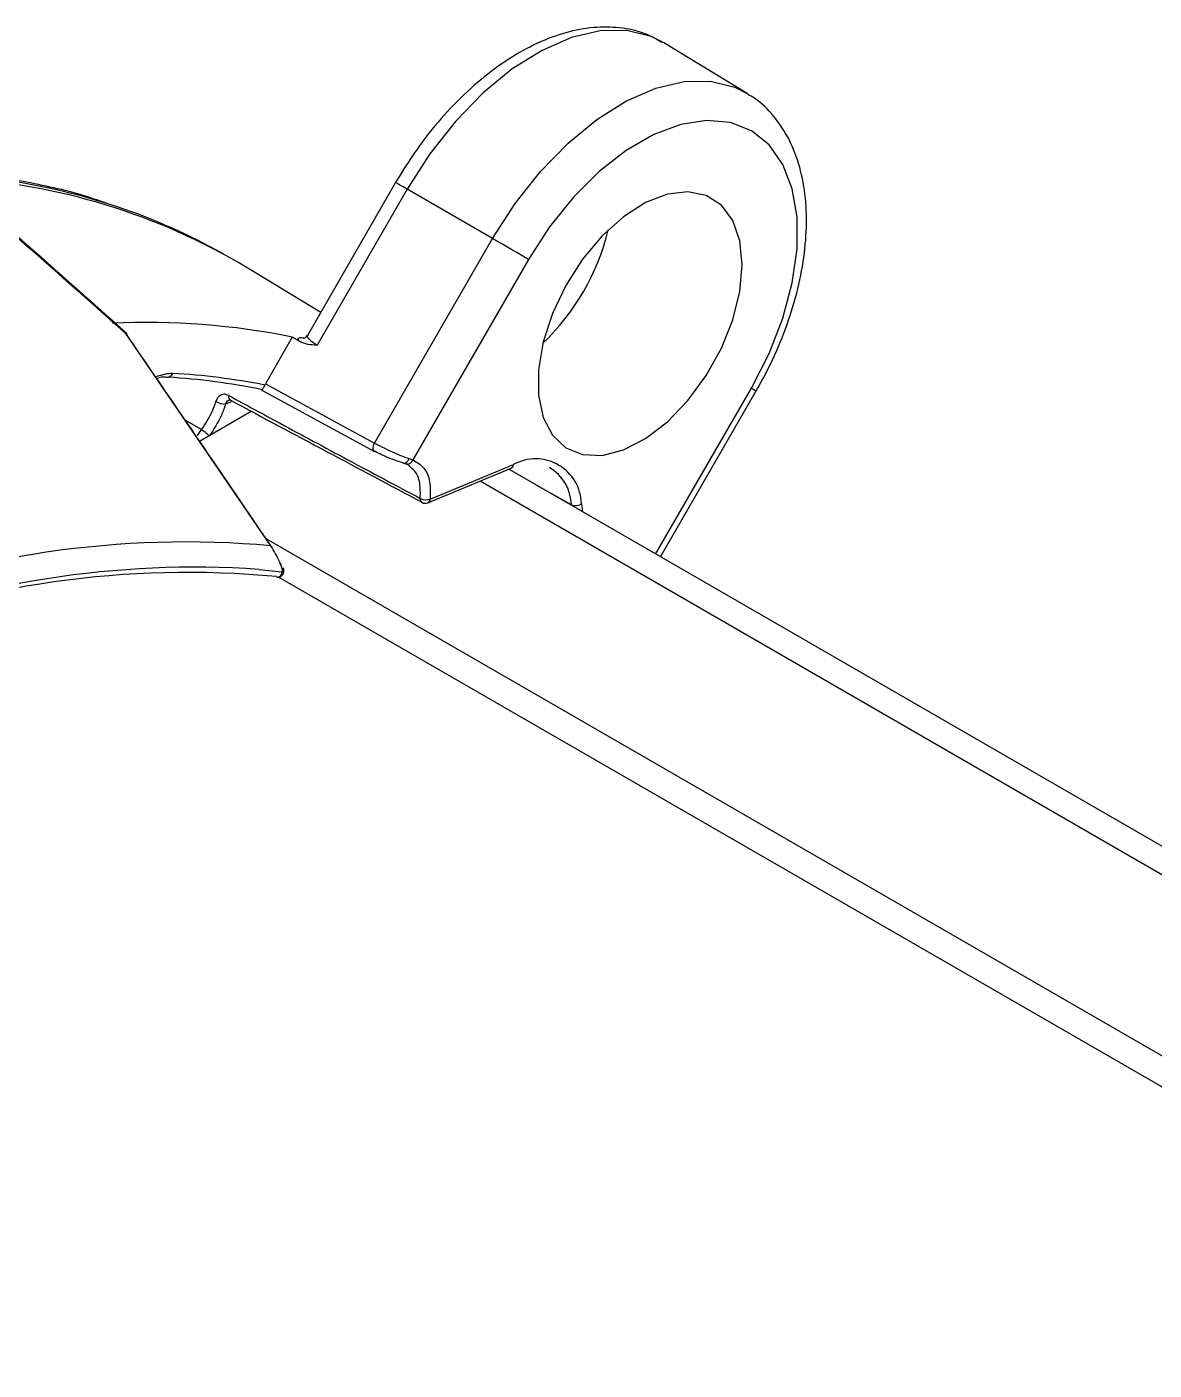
# Model space of a CAD drawing. Extents: x 7 to 135, y 1 to 99.
# Drawn here: x 84.698 to 87.049, y 22.835 to 25.635 of the extents above; entities that cross this region are included whole.
import ezdxf

# ---------------------------------------------------------------- set-up
doc = ezdxf.new("R2010")
doc.units = 0
doc.header["$MEASUREMENT"] = 0
doc.layers.add('OBJECT', color=7, linetype='CONTINUOUS')

msp = doc.modelspace()

# ---------------------------------------------------------------- linework, layer by layer
at = {"layer": 'OBJECT'}
for p, q in [((86.2, 25.4966), (86.0261, 25.602)), ((85.4671, 25.3106), (85.2833, 24.9921)), ((85.491, 25.2968), (85.3034, 24.9719)), ((85.6692, 25.1939), (85.491, 25.2968)), ((85.4232, 24.7677), (85.6692, 25.1939)), ((85.1092, 25.1611), (85.0937, 25.1695)), ((85.7445, 25.1505), (85.5031, 24.7324)), ((85.311, 25.0401), (85.1554, 25.1344)), ((84.9028, 24.9981), (85.2077, 24.5514)), ((85.2518, 24.9885), (85.1957, 24.8914)), ((85.2674, 24.9791), (85.2518, 24.9885)), ((85.187, 24.8788), (85.4233, 24.7503)), ((85.1943, 24.8886), (85.1957, 24.8914)), ((85.1957, 24.8914), (85.4232, 24.7677)), ((86.0093, 24.5362), (86.209, 24.8822)), ((86.0193, 24.5304), (86.219, 24.8764)), ((85.1243, 24.8537), (85.1127, 24.8489)), ((85.0626, 24.7956), (85.0273, 24.8158)), ((85.0584, 24.7718), (85.1662, 24.834)), ((85.0538, 24.7834), (85.0626, 24.7956)), ((85.4247, 24.7498), (85.4233, 24.7503)), ((85.4953, 24.7353), (85.5031, 24.7324)), ((85.5346, 24.6432), (85.7078, 24.7151)), ((85.5394, 24.651), (85.7127, 24.7229)), ((93.8649, 20.0012), (85.7029, 24.7131)), ((93.8418, 19.9554), (85.6432, 24.6883)), ((85.8337, 24.6391), (85.7617, 24.6791)), ((85.8546, 24.6409), (85.8568, 24.6242)), ((85.8339, 24.6374), (85.8337, 24.6391)), ((93.7136, 19.6519), (85.1972, 24.5683)), ((85.1826, 24.5044), (85.23, 24.4994)), ((85.2257, 24.5184), (85.2283, 24.5124)), ((93.6951, 19.5977), (85.2232, 24.4884))]:
    msp.add_line(p, q, dxfattribs=at)
at = {"layer": 'OBJECT', "flags": 128}
for points in [[(86.0261, 25.602), (86, 25.615), (85.9494, 25.6275), (85.8936, 25.6268), (85.8341, 25.6129), (85.7725, 25.5862), (85.7104, 25.5474), (85.6496, 25.4975), (85.5917, 25.4381), (85.5384, 25.3705), (85.491, 25.2968)], [(85.6692, 25.1939), (85.7162, 25.267), (85.7692, 25.334), (85.8266, 25.393), (85.8868, 25.4424), (85.9484, 25.4809), (86.0095, 25.5074), (86.0686, 25.5212), (86.1239, 25.5219), (86.1741, 25.5095), (86.2015, 25.4956)], [(86.209, 24.8822), (86.2458, 24.9541), (86.2745, 25.0279), (86.294, 25.1013), (86.304, 25.1722), (86.304, 25.2383), (86.294, 25.2977), (86.2745, 25.3485), (86.2458, 25.3892), (86.209, 25.4186), (86.1652, 25.4358), (86.1156, 25.4403), (86.0618, 25.4318), (86.0054, 25.4107), (85.9481, 25.3777), (85.8917, 25.3337), (85.8379, 25.28), (85.7883, 25.2183), (85.7445, 25.1505)], [(85.491, 25.2968), (85.4827, 25.3016), (85.4759, 25.3055), (85.471, 25.3084), (85.468, 25.3101), (85.4671, 25.3106)], [(86.19, 25.1394), (86.185, 25.1895), (86.1703, 25.2314), (86.1465, 25.2633), (86.1148, 25.2837), (86.0766, 25.2915), (86.0338, 25.2865), (85.9883, 25.2689), (85.9423, 25.2394), (85.8978, 25.1995), (85.8571, 25.1511), (85.822, 25.0963), (85.7941, 25.0378), (85.7747, 24.9783), (85.7648, 24.9206), (85.7648, 24.8673), (85.7747, 24.8211), (85.7941, 24.7839), (85.822, 24.7576), (85.8571, 24.7435), (85.8978, 24.742), (85.9423, 24.7534), (85.9883, 24.7771), (86.0338, 24.812), (86.0766, 24.8565), (86.1148, 24.9084), (86.1465, 24.9653), (86.1703, 25.0247), (86.185, 25.0836), (86.19, 25.1394)], [(85.7445, 25.1505), (85.7376, 25.1545), (85.7292, 25.1593), (85.7198, 25.1647), (85.7096, 25.1706), (85.6991, 25.1767), (85.6886, 25.1828), (85.6785, 25.1886), (85.6692, 25.1939)], [(86.209, 24.8822), (86.2143, 24.8792), (86.2176, 24.8772), (86.219, 24.8764), (86.219, 24.8764)], [(85.4233, 24.7503), (85.423, 24.7505), (85.4216, 24.7519), (85.4207, 24.7537), (85.4202, 24.7561), (85.4202, 24.7588), (85.4208, 24.7618), (85.4218, 24.7648), (85.4232, 24.7677)], [(85.5186, 24.6523), (85.5186, 24.6498), (85.5189, 24.6477), (85.5197, 24.6459), (85.5208, 24.6446), (85.5218, 24.6438), (85.5221, 24.6437), (85.5223, 24.6436)], [(85.2185, 24.4891), (85.2205, 24.4884), (85.2208, 24.4883)]]:
    msp.add_lwpolyline(points, dxfattribs=at)
at = {"layer": 'OBJECT'}
for centre, radius, start, end in [((84.4466, 23.9312), 1.3999, 72.2103, 86.4521), ((84.4754, 23.9958), 1.3261, 59.1534, 86.8165), ((84.4842, 24.0579), 1.2678, 61.2629, 72.0772), ((85.439, 25.3268), 0.4853, 313.6538, 346.3516), ((84.9486, 23.4967), 1.5223, 78.5138, 92.7317), ((84.9069, 23.5043), 1.4032, 78.5012, 86.4929), ((84.9214, 23.5011), 1.4141, 78.8728, 86.738), ((85.1277, 24.8642), 0.00866, 164.0606, 233.1926), ((85.1129, 24.8904), 0.0415, 240.6593, 269.7031), ((85.491, 24.7369), 0.0129, 247.2575, 339.5297), ((85.7588, 24.6389), 0.0958, 1.2147, 118.7747), ((85.7037, 24.7231), 0.00896, 297.2136, 358.4999), ((85.7382, 24.6353), 0.0956, 2.312, 58.5244), ((85.5305, 24.6753), 0.0259, 242.7139, 290.2182), ((85.5288, 24.6571), 0.015, 242.1977, 292.5383), ((85.5305, 24.6512), 0.00896, 297.2085, 358.5051), ((85.8427, 24.6578), 0.0207, 244.3695, 305.194), ((85.0302, 22.5649), 1.9965, 84.9111, 111.8773), ((85.0489, 22.5215), 1.9874, 86.1451, 111.7101), ((85.2283, 24.4975), 0.00532, 340.9542, 43.7957), ((85.0326, 22.5403), 1.9577, 84.5512, 111.7882), ((85.2203, 24.4981), 0.00974, 272.9479, 8.0811)]:
    msp.add_arc(centre, radius, start, end, dxfattribs=at)
for points, knots in [([(86.0213, 25.6029), (86.0135, 25.6078), (85.9909, 25.6218), (85.9473, 25.6328), (85.8933, 25.6365), (85.8364, 25.6284), (85.7776, 25.6092), (85.7178, 25.5789), (85.6587, 25.5381), (85.6017, 25.488), (85.5486, 25.4299), (85.5033, 25.3702), (85.4782, 25.3288), (85.4671, 25.3106)], [0, 0, 0, 0, 0.04818, 0.139181, 0.230506, 0.324172, 0.420936, 0.520175, 0.62063, 0.721202, 0.821512, 0.921561, 1, 1, 1, 1]), ([(86.219, 24.8764), (86.226, 24.8889), (86.2461, 24.925), (86.2741, 24.9871), (86.2997, 25.0618), (86.3168, 25.1364), (86.3248, 25.2092), (86.3231, 25.2789), (86.3113, 25.3435), (86.2894, 25.4014), (86.257, 25.4495), (86.2268, 25.4808), (86.206, 25.4917), (86.2013, 25.4942)], [0, 0, 0, 0, 0.053958, 0.155536, 0.257402, 0.359677, 0.462542, 0.566094, 0.670129, 0.773482, 0.874392, 0.971508, 1, 1, 1, 1]), ([(84.4203, 25.4248), (84.5022, 25.3534), (84.6663, 25.2105), (84.8267, 25.0676), (84.907, 24.9961)], [0, 0, 0, 0, 0.499672, 1, 1, 1, 1]), ([(84.9061, 24.9944), (84.8989, 25.0008), (84.8629, 25.0329), (84.7028, 25.1753), (84.5468, 25.3112), (84.4203, 25.4215)], [0, 0, 0, 0, 0.04519, 0.225955, 1, 1, 1, 1]), ([(84.8635, 25.2676), (84.8534, 25.2712), (84.8028, 25.2895), (84.7064, 25.3106), (84.6037, 25.3288), (84.5418, 25.3321), (84.5253, 25.333)], [0, 0, 0, 0, 0.095899, 0.477703, 0.860508, 1, 1, 1, 1]), ([(84.907, 24.9961), (84.9072, 24.9962), (84.9076, 24.9962), (84.9067, 24.9951), (84.9061, 24.9944), (84.9061, 24.9944)], [0, 0, 0, 0, 0.487819, 0.979721, 1, 1, 1, 1]), ([(85.2073, 24.5535), (85.2017, 24.5617), (85.1738, 24.6028), (85.1098, 24.6969), (85.0148, 24.8355), (84.9423, 24.9414), (84.9061, 24.9944)], [0, 0, 0, 0, 0.055718, 0.278597, 0.63943, 1, 1, 1, 1]), ([(85.2674, 24.9791), (85.2658, 24.9813), (85.2624, 24.9857), (85.2656, 24.9885), (85.2733, 24.9872), (85.2768, 24.9866)], [0, 0, 0, 0, 0.341275, 0.709371, 1, 1, 1, 1]), ([(85.3034, 24.9719), (85.3033, 24.9719), (85.2968, 24.972), (85.284, 24.9721), (85.2728, 24.9768), (85.2674, 24.9791)], [0, 0, 0, 0, 0.00714, 0.518593, 1, 1, 1, 1]), ([(85.2831, 24.9924), (85.2821, 24.9909), (85.2801, 24.9878), (85.2765, 24.9864), (85.2751, 24.9863), (85.2754, 24.9863), (85.2755, 24.9863)], [0, 0, 0, 0, 0.3095727, 0.6404087, 0.9438569, 1, 1, 1, 1]), ([(85.2839, 24.9918), (85.2835, 24.9915), (85.2818, 24.9904), (85.2851, 24.9855), (85.2926, 24.9788), (85.3003, 24.9739), (85.3034, 24.9719)], [0, 0, 0, 0, 0.097144, 0.439933, 0.778298, 1, 1, 1, 1]), ([(84.966, 24.9055), (84.9769, 24.9092), (84.9894, 24.9134), (85.0005, 24.913), (85.0019, 24.9129)], [0, 0, 0, 0, 0.877095, 1, 1, 1, 1]), ([(84.9864, 24.9052), (84.9864, 24.9052), (84.9852, 24.9053), (84.9796, 24.9055), (84.9733, 24.9035), (84.9684, 24.9019)], [0, 0, 0, 0, 0.000088, 0.217641, 1, 1, 1, 1]), ([(85.0019, 24.9129), (85.0011, 24.9112), (84.9994, 24.9079), (84.9954, 24.9047), (84.9907, 24.9036), (84.9878, 24.9047), (84.9864, 24.9052)], [0, 0, 0, 0, 0.249997, 0.499985, 0.74998, 1, 1, 1, 1]), ([(85.1194, 24.8666), (85.1179, 24.8673), (85.1139, 24.8691), (85.1076, 24.8697), (85.1012, 24.8674), (85.0958, 24.8622), (85.0936, 24.8569), (85.0926, 24.8542)], [0, 0, 0, 0, 0.142745, 0.36564, 0.581614, 0.793682, 1, 1, 1, 1]), ([(85.1194, 24.8666), (85.155, 24.8473), (85.2372, 24.8029), (85.3699, 24.7313), (85.4678, 24.6793), (85.5186, 24.6523)], [0, 0, 0, 0, 0.268408, 0.619997, 1, 1, 1, 1]), ([(85.1943, 24.8886), (85.1938, 24.8874), (85.1927, 24.885), (85.1909, 24.8819), (85.1891, 24.8794), (85.1877, 24.8784), (85.1872, 24.8789), (85.1871, 24.879)], [0, 0, 0, 0, 0.16615, 0.331499, 0.565917, 0.888371, 1, 1, 1, 1]), ([(85.0626, 24.7956), (85.0626, 24.7956), (85.0708, 24.8075), (85.0831, 24.8268), (85.0902, 24.8472), (85.0926, 24.8542)], [0, 0, 0, 0, 0.000037, 0.656823, 1, 1, 1, 1]), ([(85.1127, 24.8489), (85.11, 24.841), (85.102, 24.8179), (85.0881, 24.7967), (85.0789, 24.7828)], [0, 0, 0, 0, 0.3431641, 1, 1, 1, 1]), ([(85.1127, 24.8489), (85.1136, 24.8505), (85.1153, 24.8536), (85.1181, 24.8567), (85.1201, 24.8575), (85.1208, 24.8577)], [0, 0, 0, 0, 0.400214, 0.784249, 1, 1, 1, 1]), ([(85.1207, 24.8579), (85.1207, 24.8579), (85.1205, 24.8578), (85.1213, 24.8581), (85.1224, 24.8573), (85.1226, 24.8572)], [0, 0, 0, 0, 0.476182, 0.952289, 1, 1, 1, 1]), ([(85.1225, 24.8573), (85.1232, 24.8569), (85.256, 24.7857), (85.3896, 24.7148), (85.5226, 24.6442)], [0, 0, 0, 0, 0.004781, 1, 1, 1, 1]), ([(85.0626, 24.7956), (85.064, 24.7947), (85.067, 24.7929), (85.0718, 24.7893), (85.0761, 24.7857), (85.078, 24.7837), (85.0789, 24.7828)], [0, 0, 0, 0, 0.250021, 0.500016, 0.750014, 1, 1, 1, 1]), ([(85.4232, 24.7677), (85.4286, 24.7648), (85.4395, 24.759), (85.4589, 24.7499), (85.4786, 24.7414), (85.4896, 24.7374), (85.4953, 24.7353)], [0, 0, 0, 0, 0.245485, 0.490398, 0.737258, 1, 1, 1, 1]), ([(85.4805, 24.7268), (85.4761, 24.7281), (85.4675, 24.7308), (85.4522, 24.7368), (85.4372, 24.7433), (85.4289, 24.7477), (85.4247, 24.7498)], [0, 0, 0, 0, 0.262999, 0.510006, 0.754842, 1, 1, 1, 1]), ([(85.4805, 24.7268), (85.4817, 24.7263), (85.4842, 24.7252), (85.4886, 24.7267), (85.4926, 24.73), (85.4944, 24.7335), (85.4953, 24.7353)], [0, 0, 0, 0, 0.250017, 0.499991, 0.749995, 1, 1, 1, 1]), ([(85.486, 24.725), (85.4846, 24.7254), (85.4831, 24.7257), (85.4805, 24.7268), (85.4805, 24.7268)], [0, 0, 0, 0, 0.999625, 1, 1, 1, 1]), ([(85.4993, 24.7161), (85.4972, 24.7183), (85.4934, 24.7223), (85.4883, 24.7241), (85.486, 24.725)], [0, 0, 0, 0, 0.557347, 1, 1, 1, 1]), ([(85.5031, 24.7324), (85.5114, 24.7276), (85.5276, 24.7184), (85.5401, 24.6886), (85.5396, 24.6633), (85.5394, 24.651)], [0, 0, 0, 0, 0.350055, 0.683989, 1, 1, 1, 1]), ([(85.5186, 24.6523), (85.5188, 24.6632), (85.5191, 24.6857), (85.5108, 24.7071), (85.5018, 24.7141), (85.4993, 24.7161)], [0, 0, 0, 0, 0.404679, 0.832313, 1, 1, 1, 1]), ([(85.2321, 24.5012), (85.23, 24.5072), (85.2237, 24.5254), (85.2139, 24.5423), (85.2073, 24.5535)], [0, 0, 0, 0, 0.331242, 1, 1, 1, 1]), ([(85.23, 24.4994), (85.2303, 24.4995), (85.2309, 24.4995), (85.2316, 24.5002), (85.232, 24.5009), (85.2321, 24.5012)], [0, 0, 0, 0, 0.3472044, 0.6997821, 1, 1, 1, 1]), ([(85.2321, 24.5012), (85.2326, 24.502), (85.2338, 24.5039), (85.2339, 24.506), (85.2333, 24.5071), (85.2332, 24.5072)], [0, 0, 0, 0, 0.428879, 0.969825, 1, 1, 1, 1]), ([(85.2332, 24.4958), (85.2336, 24.4967), (85.2344, 24.4987), (85.2345, 24.5021), (85.2341, 24.505), (85.2334, 24.5067), (85.2331, 24.5072)], [0, 0, 0, 0, 0.23884, 0.534526, 0.864298, 1, 1, 1, 1]), ([(85.2209, 24.4885), (85.2214, 24.4884), (85.2235, 24.488), (85.2269, 24.489), (85.2303, 24.4913), (85.2324, 24.4937), (85.233, 24.4953), (85.2332, 24.4958)], [0, 0, 0, 0, 0.109743, 0.400587, 0.653136, 0.892989, 1, 1, 1, 1])]:
    msp.add_open_spline(points, degree=3, knots=knots, dxfattribs=at)

doc.saveas('drawing.dxf')
